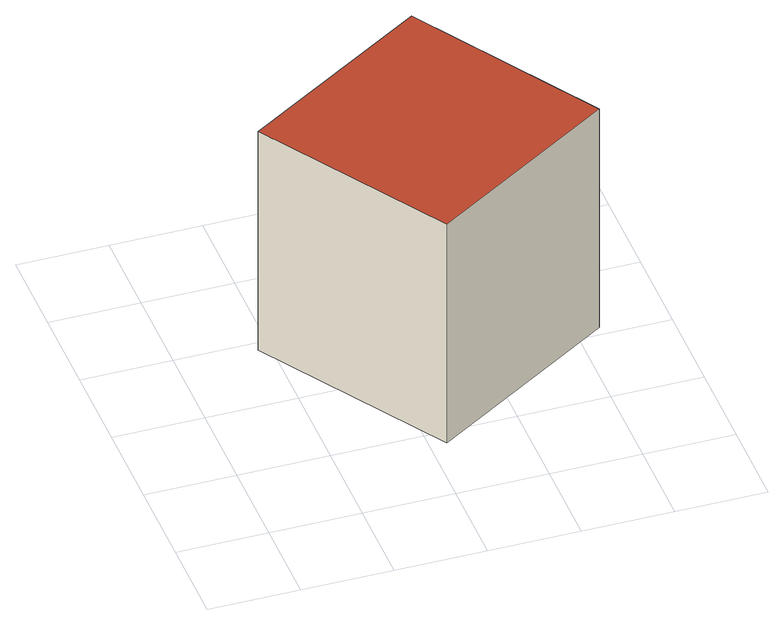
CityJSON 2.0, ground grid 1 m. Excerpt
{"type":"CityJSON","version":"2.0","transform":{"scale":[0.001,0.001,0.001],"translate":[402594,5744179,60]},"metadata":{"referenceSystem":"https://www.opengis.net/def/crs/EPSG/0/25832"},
"CityObjects":{
"building1":{"type":"Building","attributes":{"Gemeindeschluessel":"05558044","Geometrietyp2DReferenz":"3000","function":"31001_2500","roofType":"1000","measuredHeight":2.8},"geometry":[{"type":"Solid","lod":"2","boundaries":[[[[0,1,2,3]],[[4,5,1,0]],[[6,7,5,4]],[[3,2,7,6]],[[4,0,3,6]],[[1,5,7,2]]]],"semantics":{"surfaces":[{"type":"WallSurface"},{"type":"RoofSurface"},{"type":"GroundSurface"}],"values":[[0,0,0,0,1,2]]}}]}
},
"vertices":[
[2952,4183,3480],[2952,4183,676],[867,2882,676],[867,2882,3480],[4253,2115,3480],[4253,2115,676],[2178,813,3480],[2178,813,676]
]}
